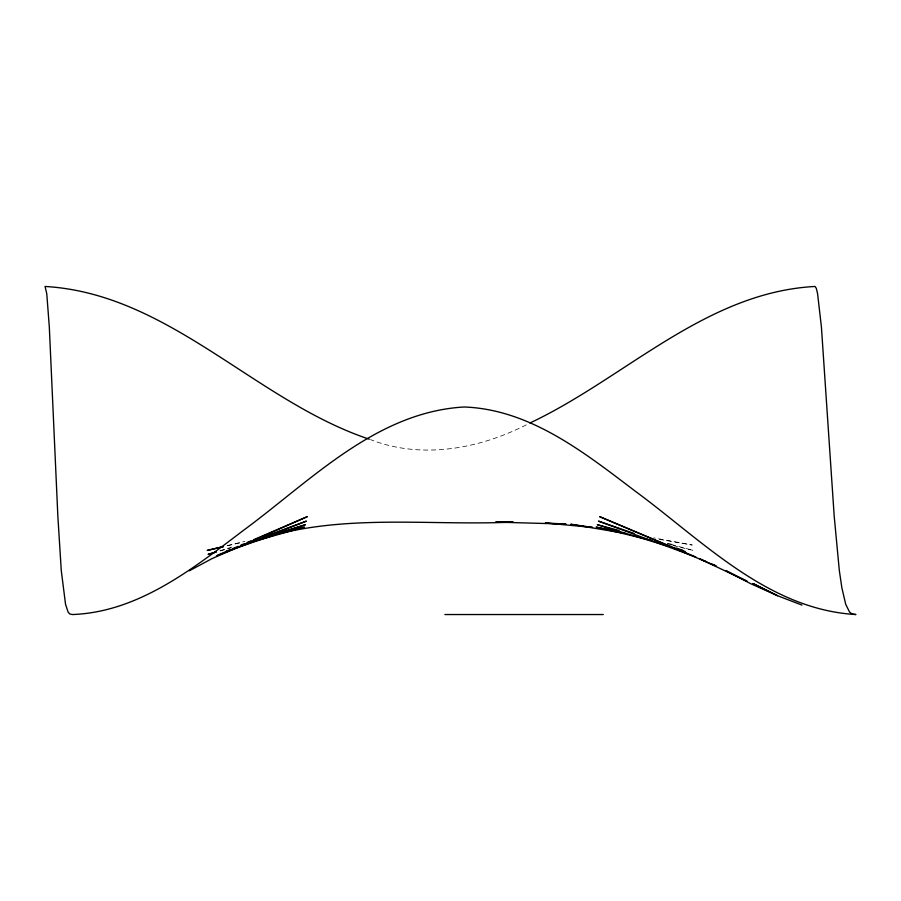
<?xml version="1.0" encoding="UTF-8"?>
<svg xmlns="http://www.w3.org/2000/svg" width="901" height="901" viewBox="0 0 901 901"><rect width="100%" height="100%" fill="white"/><g stroke="black" fill="none" stroke-linecap="round" stroke-linejoin="round"><path stroke-width="0.68" stroke-dasharray="4.5 3.38" d="M526.285 424.867C478.622 449.013 421.567 459.521 370.514 439.62M220.081 550.714L232.075 547.053M220.126 550.962L230.825 547.932M227.412 545.589L244.971 541.377M227.491 545.736L242.403 542.278M659.386 539.327L692.238 545.037L653.811 537.874M673.171 545.589L693.432 550.443L671.774 544.643"/><path stroke-width="1.35" d="M189.278 570.829L211.814 558.71L307.365 516.633L253.53 539.755M529.889 423.008C624.72 378.476 705.438 292.307 815.022 286.462L816.295 288.32L817.579 293.67L821.419 327.007L834.202 516.239L839.327 570.547L841.883 587.88L845.712 604.289L849.553 612.038L852.109 613.998L855.95 614.538C767.889 609.527 702.476 540.679 635.565 491.405C584.952 453.079 530.486 409.414 464.161 406.993C376.089 412.005 310.687 480.852 243.777 530.126C193.163 568.452 138.686 612.106 72.362 614.538L69.805 613.998L68.093 612.038L65.536 604.289L61.268 570.547L57.855 516.239L49.318 327.007L46.762 293.67L45.05 286.462C169.343 293.703 255.535 401.227 369.252 439.192M217.648 555.162L230.465 549.655M233.021 548.563L238.157 546.355M240.713 545.251L244.565 543.607M247.122 542.503L250.974 540.848M216.465 555.94L306.385 521.127L262.968 537.12M226.185 551.243L305.394 524.709L274.737 534.045M216.082 551.93L208.086 554.374L216.116 552.099M250.895 542.256L304.414 527.119L282.801 532.3M223.358 546.558L207.151 550.443L223.425 546.682M277.666 534.113C354.262 514.73 434 525.643 512.072 522.13M513.356 522.062L495.64 522.107L565.772 524.078M444.891 614.538L603.265 614.538M565.749 524.022L545.308 522.997L592.543 527.412L570.738 524.258L625.159 533.381M614.02 530.452L596.18 527.119L651.558 540.409M618.987 530.509L597.329 524.709L667.979 546.243M667.72 543.562L671.774 544.643M681.302 550.308L685.301 551.525M634.045 533.426L598.478 521.127L695.831 556.987L599.615 516.633L714.977 565.558M676.189 547.999L682.778 550.274M777.529 595.73L753.101 583.589L777.529 595.73L801.969 605.1M705.888 561.469L699.435 558.71L746.906 581.201M712.353 564.229L716.227 565.884M775.051 594.536L750.646 583.679L726.24 570.829L746.974 581.168"/></g></svg>
